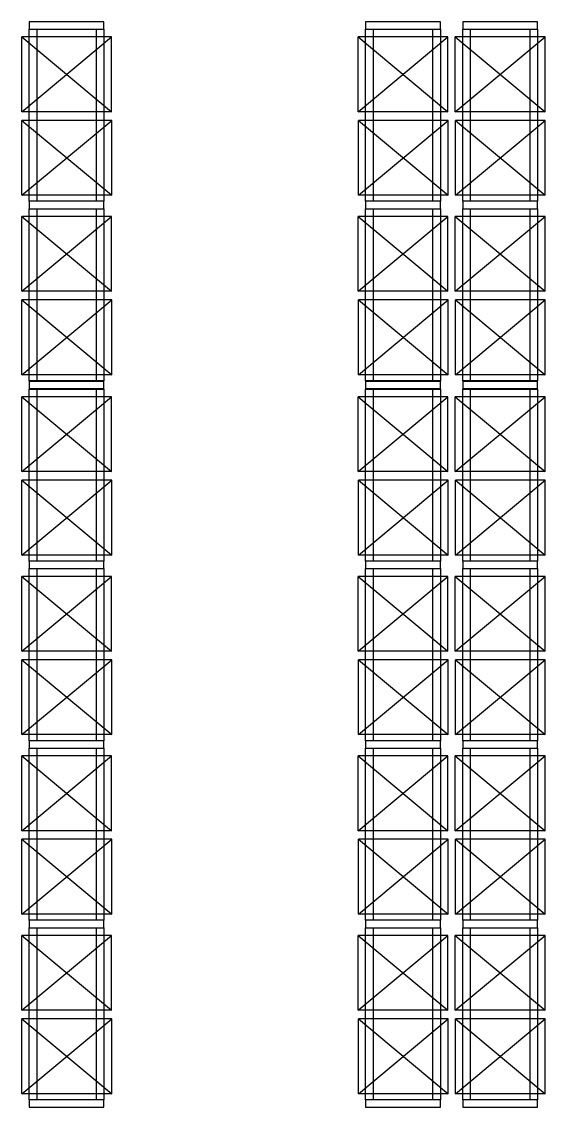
# Model space of a CAD drawing. Header units: millimetres. Extents: x 64 to 660, y 33 to 427.
# Drawn here: x 392.24 to 399.24, y 350.06 to 364.57 of the extents above; entities that cross this region are included whole.
import ezdxf

# ---------------------------------------------------------------- set-up
doc = ezdxf.new("R2010")
doc.units = ezdxf.units.MM
doc.layers.add('Equipamientos OCASA', color=10, linetype='Continuous')

msp = doc.modelspace()

# ---------------------------------------------------------------- linework, layer by layer
at = {"layer": 'Equipamientos OCASA', "color": 252}
for p, q in [((392.441, 364.567, 0), (392.341, 364.567, 0)), ((392.341, 364.567, 0), (392.341, 364.557, 0)), ((392.341, 364.567, 0), (392.341, 364.467, 0)), ((393.341, 364.567, 0), (392.341, 364.567, 0)), ((392.341, 364.567, 0), (392.341, 364.557, 0)), ((392.341, 364.567, 0), (392.341, 364.467, 0)), ((393.341, 364.567, 0), (392.341, 364.567, 0)), ((393.341, 364.567, 0), (393.241, 364.567, 0)), ((393.341, 364.467, 0), (393.341, 364.567, 0)), ((393.341, 364.467, 0), (393.341, 364.567, 0)), ((396.941, 364.567, 0), (396.841, 364.567, 0)), ((396.841, 364.567, 0), (396.841, 364.557, 0)), ((396.841, 364.567, 0), (396.841, 364.467, 0)), ((397.841, 364.567, 0), (396.841, 364.567, 0)), ((396.841, 364.567, 0), (396.841, 364.557, 0)), ((396.841, 364.567, 0), (396.841, 364.467, 0)), ((397.841, 364.567, 0), (396.841, 364.567, 0)), ((397.841, 364.567, 0), (397.741, 364.567, 0)), ((397.841, 364.467, 0), (397.841, 364.567, 0)), ((397.841, 364.467, 0), (397.841, 364.567, 0)), ((398.241, 364.567, 0), (398.141, 364.567, 0)), ((398.141, 364.567, 0), (398.141, 364.557, 0)), ((398.141, 364.567, 0), (398.141, 364.467, 0)), ((399.141, 364.567, 0), (398.141, 364.567, 0)), ((398.141, 364.567, 0), (398.141, 364.557, 0)), ((398.141, 364.567, 0), (398.141, 364.467, 0)), ((399.141, 364.567, 0), (398.141, 364.567, 0)), ((399.141, 364.567, 0), (399.041, 364.567, 0)), ((399.141, 364.467, 0), (399.141, 364.567, 0)), ((399.141, 364.467, 0), (399.141, 364.567, 0)), ((392.24, 363.364, 0), (392.24, 364.364, 0)), ((393.44, 364.364, 0), (392.24, 364.364, 0)), ((392.24, 364.364, 0), (393.44, 363.364, 0)), ((392.24, 363.364, 0), (393.44, 364.364, 0)), ((392.341, 364.467, 0), (393.341, 364.467, 0)), ((392.341, 364.467, 0), (393.341, 364.467, 0)), ((392.341, 364.467, 0), (392.441, 364.467, 0)), ((392.341, 362.167, 0), (392.341, 364.467, 0)), ((392.441, 364.467, 0), (392.441, 362.167, 0)), ((393.241, 364.467, 0), (393.341, 364.467, 0)), ((393.241, 362.167, 0), (393.241, 364.467, 0)), ((393.341, 364.467, 0), (393.341, 362.167, 0)), ((393.44, 363.364, 0), (393.44, 364.364, 0)), ((396.74, 363.364, 0), (396.74, 364.364, 0)), ((397.94, 364.364, 0), (396.74, 364.364, 0)), ((396.74, 364.364, 0), (397.94, 363.364, 0)), ((396.74, 363.364, 0), (397.94, 364.364, 0)), ((396.841, 364.467, 0), (397.841, 364.467, 0)), ((396.841, 364.467, 0), (397.841, 364.467, 0)), ((396.841, 364.467, 0), (396.941, 364.467, 0)), ((396.841, 362.167, 0), (396.841, 364.467, 0)), ((396.941, 364.467, 0), (396.941, 362.167, 0)), ((397.741, 364.467, 0), (397.841, 364.467, 0)), ((397.741, 362.167, 0), (397.741, 364.467, 0)), ((397.841, 364.467, 0), (397.841, 362.167, 0)), ((397.94, 363.364, 0), (397.94, 364.364, 0)), ((398.04, 363.364, 0), (398.04, 364.364, 0)), ((399.24, 364.364, 0), (398.04, 364.364, 0)), ((398.04, 364.364, 0), (399.24, 363.364, 0)), ((398.04, 363.364, 0), (399.24, 364.364, 0)), ((398.141, 364.467, 0), (399.141, 364.467, 0)), ((398.141, 364.467, 0), (399.141, 364.467, 0)), ((398.141, 364.467, 0), (398.241, 364.467, 0)), ((398.141, 362.167, 0), (398.141, 364.467, 0)), ((398.241, 364.467, 0), (398.241, 362.167, 0)), ((399.041, 364.467, 0), (399.141, 364.467, 0)), ((399.041, 362.167, 0), (399.041, 364.467, 0)), ((399.141, 364.467, 0), (399.141, 362.167, 0)), ((399.24, 363.364, 0), (399.24, 364.364, 0)), ((393.44, 363.364, 0), (392.24, 363.364, 0)), ((397.94, 363.364, 0), (396.74, 363.364, 0)), ((399.24, 363.364, 0), (398.04, 363.364, 0)), ((392.244, 362.249, 0), (392.244, 363.249, 0)), ((393.444, 363.249, 0), (392.244, 363.249, 0)), ((392.244, 363.249, 0), (393.444, 362.249, 0)), ((392.244, 362.249, 0), (393.444, 363.249, 0)), ((393.444, 362.249, 0), (393.444, 363.249, 0)), ((396.744, 362.249, 0), (396.744, 363.249, 0)), ((397.944, 363.249, 0), (396.744, 363.249, 0)), ((396.744, 363.249, 0), (397.944, 362.249, 0)), ((396.744, 362.249, 0), (397.944, 363.249, 0)), ((397.944, 362.249, 0), (397.944, 363.249, 0)), ((398.044, 362.249, 0), (398.044, 363.249, 0)), ((399.244, 363.249, 0), (398.044, 363.249, 0)), ((398.044, 363.249, 0), (399.244, 362.249, 0)), ((398.044, 362.249, 0), (399.244, 363.249, 0)), ((399.244, 362.249, 0), (399.244, 363.249, 0)), ((393.444, 362.249, 0), (392.244, 362.249, 0)), ((397.944, 362.249, 0), (396.744, 362.249, 0)), ((399.244, 362.249, 0), (398.044, 362.249, 0)), ((392.441, 362.167, 0), (392.341, 362.167, 0)), ((392.341, 362.167, 0), (392.341, 362.157, 0)), ((392.341, 362.167, 0), (392.341, 362.067, 0)), ((393.341, 362.167, 0), (392.341, 362.167, 0)), ((392.341, 362.167, 0), (392.341, 362.157, 0)), ((392.341, 362.167, 0), (392.341, 362.067, 0)), ((393.341, 362.167, 0), (392.341, 362.167, 0)), ((392.341, 362.067, 0), (393.341, 362.067, 0)), ((392.341, 362.067, 0), (393.341, 362.067, 0)), ((392.341, 362.067, 0), (392.441, 362.067, 0)), ((392.341, 359.767, 0), (392.341, 362.067, 0)), ((392.441, 362.067, 0), (392.441, 359.767, 0)), ((393.341, 362.167, 0), (393.241, 362.167, 0)), ((393.241, 362.067, 0), (393.341, 362.067, 0)), ((393.241, 359.767, 0), (393.241, 362.067, 0)), ((393.341, 362.067, 0), (393.341, 362.167, 0)), ((393.341, 362.067, 0), (393.341, 362.167, 0)), ((393.341, 362.067, 0), (393.341, 359.767, 0)), ((396.941, 362.167, 0), (396.841, 362.167, 0)), ((396.841, 362.167, 0), (396.841, 362.157, 0)), ((396.841, 362.167, 0), (396.841, 362.067, 0)), ((397.841, 362.167, 0), (396.841, 362.167, 0)), ((396.841, 362.167, 0), (396.841, 362.157, 0)), ((396.841, 362.167, 0), (396.841, 362.067, 0)), ((397.841, 362.167, 0), (396.841, 362.167, 0)), ((396.841, 362.067, 0), (397.841, 362.067, 0)), ((396.841, 362.067, 0), (397.841, 362.067, 0)), ((396.841, 362.067, 0), (396.941, 362.067, 0)), ((396.841, 359.767, 0), (396.841, 362.067, 0)), ((396.941, 362.067, 0), (396.941, 359.767, 0)), ((397.841, 362.167, 0), (397.741, 362.167, 0)), ((397.741, 362.067, 0), (397.841, 362.067, 0)), ((397.741, 359.767, 0), (397.741, 362.067, 0)), ((397.841, 362.067, 0), (397.841, 362.167, 0)), ((397.841, 362.067, 0), (397.841, 362.167, 0)), ((397.841, 362.067, 0), (397.841, 359.767, 0)), ((398.241, 362.167, 0), (398.141, 362.167, 0)), ((398.141, 362.167, 0), (398.141, 362.157, 0)), ((398.141, 362.167, 0), (398.141, 362.067, 0)), ((399.141, 362.167, 0), (398.141, 362.167, 0)), ((398.141, 362.167, 0), (398.141, 362.157, 0)), ((398.141, 362.167, 0), (398.141, 362.067, 0)), ((399.141, 362.167, 0), (398.141, 362.167, 0)), ((398.141, 362.067, 0), (399.141, 362.067, 0)), ((398.141, 362.067, 0), (399.141, 362.067, 0)), ((398.141, 362.067, 0), (398.241, 362.067, 0)), ((398.141, 359.767, 0), (398.141, 362.067, 0)), ((398.241, 362.067, 0), (398.241, 359.767, 0)), ((399.141, 362.167, 0), (399.041, 362.167, 0)), ((399.041, 362.067, 0), (399.141, 362.067, 0)), ((399.041, 359.767, 0), (399.041, 362.067, 0)), ((399.141, 362.067, 0), (399.141, 362.167, 0)), ((399.141, 362.067, 0), (399.141, 362.167, 0)), ((399.141, 362.067, 0), (399.141, 359.767, 0)), ((392.24, 360.964, 0), (392.24, 361.964, 0)), ((393.44, 361.964, 0), (392.24, 361.964, 0)), ((392.24, 361.964, 0), (393.44, 360.964, 0)), ((392.24, 360.964, 0), (393.44, 361.964, 0)), ((393.44, 360.964, 0), (393.44, 361.964, 0)), ((396.74, 360.964, 0), (396.74, 361.964, 0)), ((397.94, 361.964, 0), (396.74, 361.964, 0)), ((396.74, 361.964, 0), (397.94, 360.964, 0)), ((396.74, 360.964, 0), (397.94, 361.964, 0)), ((397.94, 360.964, 0), (397.94, 361.964, 0)), ((398.04, 360.964, 0), (398.04, 361.964, 0)), ((399.24, 361.964, 0), (398.04, 361.964, 0)), ((398.04, 361.964, 0), (399.24, 360.964, 0)), ((398.04, 360.964, 0), (399.24, 361.964, 0)), ((399.24, 360.964, 0), (399.24, 361.964, 0)), ((393.44, 360.964, 0), (392.24, 360.964, 0)), ((397.94, 360.964, 0), (396.74, 360.964, 0)), ((399.24, 360.964, 0), (398.04, 360.964, 0)), ((392.244, 359.849, 0), (392.244, 360.849, 0)), ((393.444, 360.849, 0), (392.244, 360.849, 0)), ((392.244, 360.849, 0), (393.444, 359.849, 0)), ((392.244, 359.849, 0), (393.444, 360.849, 0)), ((393.444, 359.849, 0), (393.444, 360.849, 0)), ((396.744, 359.849, 0), (396.744, 360.849, 0)), ((397.944, 360.849, 0), (396.744, 360.849, 0)), ((396.744, 360.849, 0), (397.944, 359.849, 0)), ((396.744, 359.849, 0), (397.944, 360.849, 0)), ((397.944, 359.849, 0), (397.944, 360.849, 0)), ((398.044, 359.849, 0), (398.044, 360.849, 0)), ((399.244, 360.849, 0), (398.044, 360.849, 0)), ((398.044, 360.849, 0), (399.244, 359.849, 0)), ((398.044, 359.849, 0), (399.244, 360.849, 0)), ((399.244, 359.849, 0), (399.244, 360.849, 0)), ((393.444, 359.849, 0), (392.244, 359.849, 0)), ((397.944, 359.849, 0), (396.744, 359.849, 0)), ((399.244, 359.849, 0), (398.044, 359.849, 0)), ((392.441, 359.767, 0), (392.341, 359.767, 0)), ((392.341, 359.767, 0), (392.341, 359.757, 0)), ((392.341, 359.767, 0), (392.341, 359.667, 0)), ((393.341, 359.767, 0), (392.341, 359.767, 0)), ((392.341, 359.757, 0), (392.341, 359.747, 0)), ((392.341, 359.757, 0), (392.341, 359.657, 0)), ((393.341, 359.757, 0), (392.341, 359.757, 0)), ((393.341, 359.767, 0), (393.241, 359.767, 0)), ((393.341, 359.667, 0), (393.341, 359.767, 0)), ((393.341, 359.657, 0), (393.341, 359.757, 0)), ((396.941, 359.767, 0), (396.841, 359.767, 0)), ((396.841, 359.767, 0), (396.841, 359.757, 0)), ((396.841, 359.767, 0), (396.841, 359.667, 0)), ((397.841, 359.767, 0), (396.841, 359.767, 0)), ((396.841, 359.757, 0), (396.841, 359.747, 0)), ((396.841, 359.757, 0), (396.841, 359.657, 0)), ((397.841, 359.757, 0), (396.841, 359.757, 0)), ((397.841, 359.767, 0), (397.741, 359.767, 0)), ((397.841, 359.667, 0), (397.841, 359.767, 0)), ((397.841, 359.657, 0), (397.841, 359.757, 0)), ((398.241, 359.767, 0), (398.141, 359.767, 0)), ((398.141, 359.767, 0), (398.141, 359.757, 0)), ((398.141, 359.767, 0), (398.141, 359.667, 0)), ((399.141, 359.767, 0), (398.141, 359.767, 0)), ((398.141, 359.757, 0), (398.141, 359.747, 0)), ((398.141, 359.757, 0), (398.141, 359.657, 0)), ((399.141, 359.757, 0), (398.141, 359.757, 0)), ((399.141, 359.767, 0), (399.041, 359.767, 0)), ((399.141, 359.667, 0), (399.141, 359.767, 0)), ((399.141, 359.657, 0), (399.141, 359.757, 0)), ((392.341, 359.667, 0), (393.341, 359.667, 0)), ((392.341, 359.657, 0), (393.341, 359.657, 0)), ((392.341, 359.657, 0), (392.441, 359.657, 0)), ((392.341, 357.357, 0), (392.341, 359.657, 0)), ((392.441, 359.657, 0), (392.441, 357.357, 0)), ((393.241, 359.657, 0), (393.341, 359.657, 0)), ((393.241, 357.357, 0), (393.241, 359.657, 0)), ((393.341, 359.657, 0), (393.341, 357.357, 0)), ((396.841, 359.667, 0), (397.841, 359.667, 0)), ((396.841, 359.657, 0), (397.841, 359.657, 0)), ((396.841, 359.657, 0), (396.941, 359.657, 0)), ((396.841, 357.357, 0), (396.841, 359.657, 0)), ((396.941, 359.657, 0), (396.941, 357.357, 0)), ((397.741, 359.657, 0), (397.841, 359.657, 0)), ((397.741, 357.357, 0), (397.741, 359.657, 0)), ((397.841, 359.657, 0), (397.841, 357.357, 0)), ((398.141, 359.667, 0), (399.141, 359.667, 0)), ((398.141, 359.657, 0), (399.141, 359.657, 0)), ((398.141, 359.657, 0), (398.241, 359.657, 0)), ((398.141, 357.357, 0), (398.141, 359.657, 0)), ((398.241, 359.657, 0), (398.241, 357.357, 0)), ((399.041, 359.657, 0), (399.141, 359.657, 0)), ((399.041, 357.357, 0), (399.041, 359.657, 0)), ((399.141, 359.657, 0), (399.141, 357.357, 0)), ((392.24, 358.554, 0), (392.24, 359.554, 0)), ((393.44, 359.554, 0), (392.24, 359.554, 0)), ((392.24, 359.554, 0), (393.44, 358.554, 0)), ((392.24, 358.554, 0), (393.44, 359.554, 0)), ((393.44, 358.554, 0), (393.44, 359.554, 0)), ((396.74, 358.554, 0), (396.74, 359.554, 0)), ((397.94, 359.554, 0), (396.74, 359.554, 0)), ((396.74, 359.554, 0), (397.94, 358.554, 0)), ((396.74, 358.554, 0), (397.94, 359.554, 0)), ((397.94, 358.554, 0), (397.94, 359.554, 0)), ((398.04, 358.554, 0), (398.04, 359.554, 0)), ((399.24, 359.554, 0), (398.04, 359.554, 0)), ((398.04, 359.554, 0), (399.24, 358.554, 0)), ((398.04, 358.554, 0), (399.24, 359.554, 0)), ((399.24, 358.554, 0), (399.24, 359.554, 0)), ((393.44, 358.554, 0), (392.24, 358.554, 0)), ((397.94, 358.554, 0), (396.74, 358.554, 0)), ((399.24, 358.554, 0), (398.04, 358.554, 0)), ((392.244, 357.439, 0), (392.244, 358.439, 0)), ((393.444, 358.439, 0), (392.244, 358.439, 0)), ((392.244, 358.439, 0), (393.444, 357.439, 0)), ((392.244, 357.439, 0), (393.444, 358.439, 0)), ((393.444, 357.439, 0), (393.444, 358.439, 0)), ((396.744, 357.439, 0), (396.744, 358.439, 0)), ((397.944, 358.439, 0), (396.744, 358.439, 0)), ((396.744, 358.439, 0), (397.944, 357.439, 0)), ((396.744, 357.439, 0), (397.944, 358.439, 0)), ((397.944, 357.439, 0), (397.944, 358.439, 0)), ((398.044, 357.439, 0), (398.044, 358.439, 0)), ((399.244, 358.439, 0), (398.044, 358.439, 0)), ((398.044, 358.439, 0), (399.244, 357.439, 0)), ((398.044, 357.439, 0), (399.244, 358.439, 0)), ((399.244, 357.439, 0), (399.244, 358.439, 0)), ((393.444, 357.439, 0), (392.244, 357.439, 0)), ((397.944, 357.439, 0), (396.744, 357.439, 0)), ((399.244, 357.439, 0), (398.044, 357.439, 0)), ((392.441, 357.357, 0), (392.341, 357.357, 0)), ((392.341, 357.357, 0), (392.341, 357.347, 0)), ((392.341, 357.357, 0), (392.341, 357.257, 0)), ((393.341, 357.357, 0), (392.341, 357.357, 0)), ((392.341, 357.357, 0), (392.341, 357.347, 0)), ((392.341, 357.357, 0), (392.341, 357.257, 0)), ((393.341, 357.357, 0), (392.341, 357.357, 0)), ((392.341, 357.257, 0), (393.341, 357.257, 0)), ((392.341, 357.257, 0), (393.341, 357.257, 0)), ((392.341, 357.257, 0), (392.441, 357.257, 0)), ((392.341, 354.957, 0), (392.341, 357.257, 0)), ((392.441, 357.257, 0), (392.441, 354.957, 0)), ((393.341, 357.357, 0), (393.241, 357.357, 0)), ((393.241, 357.257, 0), (393.341, 357.257, 0)), ((393.241, 354.957, 0), (393.241, 357.257, 0)), ((393.341, 357.257, 0), (393.341, 357.357, 0)), ((393.341, 357.257, 0), (393.341, 357.357, 0)), ((393.341, 357.257, 0), (393.341, 354.957, 0)), ((396.941, 357.357, 0), (396.841, 357.357, 0)), ((396.841, 357.357, 0), (396.841, 357.347, 0)), ((396.841, 357.357, 0), (396.841, 357.257, 0)), ((397.841, 357.357, 0), (396.841, 357.357, 0)), ((396.841, 357.357, 0), (396.841, 357.347, 0)), ((396.841, 357.357, 0), (396.841, 357.257, 0)), ((397.841, 357.357, 0), (396.841, 357.357, 0)), ((396.841, 357.257, 0), (397.841, 357.257, 0)), ((396.841, 357.257, 0), (397.841, 357.257, 0)), ((396.841, 357.257, 0), (396.941, 357.257, 0)), ((396.841, 354.957, 0), (396.841, 357.257, 0)), ((396.941, 357.257, 0), (396.941, 354.957, 0)), ((397.841, 357.357, 0), (397.741, 357.357, 0)), ((397.741, 357.257, 0), (397.841, 357.257, 0)), ((397.741, 354.957, 0), (397.741, 357.257, 0)), ((397.841, 357.257, 0), (397.841, 357.357, 0)), ((397.841, 357.257, 0), (397.841, 357.357, 0)), ((397.841, 357.257, 0), (397.841, 354.957, 0)), ((398.241, 357.357, 0), (398.141, 357.357, 0)), ((398.141, 357.357, 0), (398.141, 357.347, 0)), ((398.141, 357.357, 0), (398.141, 357.257, 0)), ((399.141, 357.357, 0), (398.141, 357.357, 0)), ((398.141, 357.357, 0), (398.141, 357.347, 0)), ((398.141, 357.357, 0), (398.141, 357.257, 0)), ((399.141, 357.357, 0), (398.141, 357.357, 0)), ((398.141, 357.257, 0), (399.141, 357.257, 0)), ((398.141, 357.257, 0), (399.141, 357.257, 0)), ((398.141, 357.257, 0), (398.241, 357.257, 0)), ((398.141, 354.957, 0), (398.141, 357.257, 0)), ((398.241, 357.257, 0), (398.241, 354.957, 0)), ((399.141, 357.357, 0), (399.041, 357.357, 0)), ((399.041, 357.257, 0), (399.141, 357.257, 0)), ((399.041, 354.957, 0), (399.041, 357.257, 0)), ((399.141, 357.257, 0), (399.141, 357.357, 0)), ((399.141, 357.257, 0), (399.141, 357.357, 0)), ((399.141, 357.257, 0), (399.141, 354.957, 0)), ((392.24, 356.154, 0), (392.24, 357.154, 0)), ((393.44, 357.154, 0), (392.24, 357.154, 0)), ((392.24, 357.154, 0), (393.44, 356.154, 0)), ((392.24, 356.154, 0), (393.44, 357.154, 0)), ((393.44, 356.154, 0), (393.44, 357.154, 0)), ((396.74, 356.154, 0), (396.74, 357.154, 0)), ((397.94, 357.154, 0), (396.74, 357.154, 0)), ((396.74, 357.154, 0), (397.94, 356.154, 0)), ((396.74, 356.154, 0), (397.94, 357.154, 0)), ((397.94, 356.154, 0), (397.94, 357.154, 0)), ((398.04, 356.154, 0), (398.04, 357.154, 0)), ((399.24, 357.154, 0), (398.04, 357.154, 0)), ((398.04, 357.154, 0), (399.24, 356.154, 0)), ((398.04, 356.154, 0), (399.24, 357.154, 0)), ((399.24, 356.154, 0), (399.24, 357.154, 0)), ((393.44, 356.154, 0), (392.24, 356.154, 0)), ((397.94, 356.154, 0), (396.74, 356.154, 0)), ((399.24, 356.154, 0), (398.04, 356.154, 0)), ((392.244, 355.039, 0), (392.244, 356.039, 0)), ((393.444, 356.039, 0), (392.244, 356.039, 0)), ((392.244, 356.039, 0), (393.444, 355.039, 0)), ((392.244, 355.039, 0), (393.444, 356.039, 0)), ((393.444, 355.039, 0), (393.444, 356.039, 0)), ((396.744, 355.039, 0), (396.744, 356.039, 0)), ((397.944, 356.039, 0), (396.744, 356.039, 0)), ((396.744, 356.039, 0), (397.944, 355.039, 0)), ((396.744, 355.039, 0), (397.944, 356.039, 0)), ((397.944, 355.039, 0), (397.944, 356.039, 0)), ((398.044, 355.039, 0), (398.044, 356.039, 0)), ((399.244, 356.039, 0), (398.044, 356.039, 0)), ((398.044, 356.039, 0), (399.244, 355.039, 0)), ((398.044, 355.039, 0), (399.244, 356.039, 0)), ((399.244, 355.039, 0), (399.244, 356.039, 0)), ((393.444, 355.039, 0), (392.244, 355.039, 0)), ((392.441, 354.957, 0), (392.341, 354.957, 0)), ((392.341, 354.957, 0), (392.341, 354.947, 0)), ((392.341, 354.957, 0), (392.341, 354.857, 0)), ((393.341, 354.957, 0), (392.341, 354.957, 0)), ((392.341, 354.957, 0), (392.341, 354.947, 0)), ((392.341, 354.957, 0), (392.341, 354.857, 0)), ((393.341, 354.957, 0), (392.341, 354.957, 0)), ((393.341, 354.957, 0), (393.241, 354.957, 0)), ((393.341, 354.857, 0), (393.341, 354.957, 0)), ((393.341, 354.857, 0), (393.341, 354.957, 0)), ((397.944, 355.039, 0), (396.744, 355.039, 0)), ((396.941, 354.957, 0), (396.841, 354.957, 0)), ((396.841, 354.957, 0), (396.841, 354.947, 0)), ((396.841, 354.957, 0), (396.841, 354.857, 0)), ((397.841, 354.957, 0), (396.841, 354.957, 0)), ((396.841, 354.957, 0), (396.841, 354.947, 0)), ((396.841, 354.957, 0), (396.841, 354.857, 0)), ((397.841, 354.957, 0), (396.841, 354.957, 0)), ((397.841, 354.957, 0), (397.741, 354.957, 0)), ((397.841, 354.857, 0), (397.841, 354.957, 0)), ((397.841, 354.857, 0), (397.841, 354.957, 0)), ((399.244, 355.039, 0), (398.044, 355.039, 0)), ((398.241, 354.957, 0), (398.141, 354.957, 0)), ((398.141, 354.957, 0), (398.141, 354.947, 0)), ((398.141, 354.957, 0), (398.141, 354.857, 0)), ((399.141, 354.957, 0), (398.141, 354.957, 0)), ((398.141, 354.957, 0), (398.141, 354.947, 0)), ((398.141, 354.957, 0), (398.141, 354.857, 0)), ((399.141, 354.957, 0), (398.141, 354.957, 0)), ((399.141, 354.957, 0), (399.041, 354.957, 0)), ((399.141, 354.857, 0), (399.141, 354.957, 0)), ((399.141, 354.857, 0), (399.141, 354.957, 0)), ((392.341, 354.857, 0), (393.341, 354.857, 0)), ((392.341, 354.857, 0), (393.341, 354.857, 0)), ((392.341, 354.857, 0), (392.441, 354.857, 0)), ((392.341, 352.557, 0), (392.341, 354.857, 0)), ((392.441, 354.857, 0), (392.441, 352.557, 0)), ((393.241, 354.857, 0), (393.341, 354.857, 0)), ((393.241, 352.557, 0), (393.241, 354.857, 0)), ((393.341, 354.857, 0), (393.341, 352.557, 0)), ((396.841, 354.857, 0), (397.841, 354.857, 0)), ((396.841, 354.857, 0), (397.841, 354.857, 0)), ((396.841, 354.857, 0), (396.941, 354.857, 0)), ((396.841, 352.557, 0), (396.841, 354.857, 0)), ((396.941, 354.857, 0), (396.941, 352.557, 0)), ((397.741, 354.857, 0), (397.841, 354.857, 0)), ((397.741, 352.557, 0), (397.741, 354.857, 0)), ((397.841, 354.857, 0), (397.841, 352.557, 0)), ((398.141, 354.857, 0), (399.141, 354.857, 0)), ((398.141, 354.857, 0), (399.141, 354.857, 0)), ((398.141, 354.857, 0), (398.241, 354.857, 0)), ((398.141, 352.557, 0), (398.141, 354.857, 0)), ((398.241, 354.857, 0), (398.241, 352.557, 0)), ((399.041, 354.857, 0), (399.141, 354.857, 0)), ((399.041, 352.557, 0), (399.041, 354.857, 0)), ((399.141, 354.857, 0), (399.141, 352.557, 0)), ((392.24, 353.754, 0), (392.24, 354.754, 0)), ((393.44, 354.754, 0), (392.24, 354.754, 0)), ((392.24, 354.754, 0), (393.44, 353.754, 0)), ((392.24, 353.754, 0), (393.44, 354.754, 0)), ((393.44, 353.754, 0), (393.44, 354.754, 0)), ((396.74, 353.754, 0), (396.74, 354.754, 0)), ((397.94, 354.754, 0), (396.74, 354.754, 0)), ((396.74, 354.754, 0), (397.94, 353.754, 0)), ((396.74, 353.754, 0), (397.94, 354.754, 0)), ((397.94, 353.754, 0), (397.94, 354.754, 0)), ((398.04, 353.754, 0), (398.04, 354.754, 0)), ((399.24, 354.754, 0), (398.04, 354.754, 0)), ((398.04, 354.754, 0), (399.24, 353.754, 0)), ((398.04, 353.754, 0), (399.24, 354.754, 0)), ((399.24, 353.754, 0), (399.24, 354.754, 0)), ((393.44, 353.754, 0), (392.24, 353.754, 0)), ((392.244, 352.639, 0), (392.244, 353.639, 0)), ((393.444, 353.639, 0), (392.244, 353.639, 0)), ((392.244, 353.639, 0), (393.444, 352.639, 0)), ((392.244, 352.639, 0), (393.444, 353.639, 0)), ((393.444, 352.639, 0), (393.444, 353.639, 0)), ((397.94, 353.754, 0), (396.74, 353.754, 0)), ((396.744, 352.639, 0), (396.744, 353.639, 0)), ((397.944, 353.639, 0), (396.744, 353.639, 0)), ((396.744, 353.639, 0), (397.944, 352.639, 0)), ((396.744, 352.639, 0), (397.944, 353.639, 0)), ((397.944, 352.639, 0), (397.944, 353.639, 0)), ((399.24, 353.754, 0), (398.04, 353.754, 0)), ((398.044, 352.639, 0), (398.044, 353.639, 0)), ((399.244, 353.639, 0), (398.044, 353.639, 0)), ((398.044, 353.639, 0), (399.244, 352.639, 0)), ((398.044, 352.639, 0), (399.244, 353.639, 0)), ((399.244, 352.639, 0), (399.244, 353.639, 0)), ((393.444, 352.639, 0), (392.244, 352.639, 0)), ((397.944, 352.639, 0), (396.744, 352.639, 0)), ((399.244, 352.639, 0), (398.044, 352.639, 0)), ((392.441, 352.557, 0), (392.341, 352.557, 0)), ((392.341, 352.557, 0), (392.341, 352.547, 0)), ((392.341, 352.557, 0), (392.341, 352.457, 0)), ((393.341, 352.557, 0), (392.341, 352.557, 0)), ((392.341, 352.557, 0), (392.341, 352.547, 0)), ((392.341, 352.557, 0), (392.341, 352.457, 0)), ((393.341, 352.557, 0), (392.341, 352.557, 0)), ((392.341, 352.457, 0), (393.341, 352.457, 0)), ((392.341, 352.457, 0), (393.341, 352.457, 0)), ((392.341, 352.457, 0), (392.441, 352.457, 0)), ((392.341, 350.157, 0), (392.341, 352.457, 0)), ((392.441, 352.457, 0), (392.441, 350.157, 0)), ((393.341, 352.557, 0), (393.241, 352.557, 0)), ((393.241, 352.457, 0), (393.341, 352.457, 0)), ((393.241, 350.157, 0), (393.241, 352.457, 0)), ((393.341, 352.457, 0), (393.341, 352.557, 0)), ((393.341, 352.457, 0), (393.341, 352.557, 0)), ((393.341, 352.457, 0), (393.341, 350.157, 0)), ((396.941, 352.557, 0), (396.841, 352.557, 0)), ((396.841, 352.557, 0), (396.841, 352.547, 0)), ((396.841, 352.557, 0), (396.841, 352.457, 0)), ((397.841, 352.557, 0), (396.841, 352.557, 0)), ((396.841, 352.557, 0), (396.841, 352.547, 0)), ((396.841, 352.557, 0), (396.841, 352.457, 0)), ((397.841, 352.557, 0), (396.841, 352.557, 0)), ((396.841, 352.457, 0), (397.841, 352.457, 0)), ((396.841, 352.457, 0), (397.841, 352.457, 0)), ((396.841, 352.457, 0), (396.941, 352.457, 0)), ((396.841, 350.157, 0), (396.841, 352.457, 0)), ((396.941, 352.457, 0), (396.941, 350.157, 0)), ((397.841, 352.557, 0), (397.741, 352.557, 0)), ((397.741, 352.457, 0), (397.841, 352.457, 0)), ((397.741, 350.157, 0), (397.741, 352.457, 0)), ((397.841, 352.457, 0), (397.841, 352.557, 0)), ((397.841, 352.457, 0), (397.841, 352.557, 0)), ((397.841, 352.457, 0), (397.841, 350.157, 0)), ((398.241, 352.557, 0), (398.141, 352.557, 0)), ((398.141, 352.557, 0), (398.141, 352.547, 0)), ((398.141, 352.557, 0), (398.141, 352.457, 0)), ((399.141, 352.557, 0), (398.141, 352.557, 0)), ((398.141, 352.557, 0), (398.141, 352.547, 0)), ((398.141, 352.557, 0), (398.141, 352.457, 0)), ((399.141, 352.557, 0), (398.141, 352.557, 0)), ((398.141, 352.457, 0), (399.141, 352.457, 0)), ((398.141, 352.457, 0), (399.141, 352.457, 0)), ((398.141, 352.457, 0), (398.241, 352.457, 0)), ((398.141, 350.157, 0), (398.141, 352.457, 0)), ((398.241, 352.457, 0), (398.241, 350.157, 0)), ((399.141, 352.557, 0), (399.041, 352.557, 0)), ((399.041, 352.457, 0), (399.141, 352.457, 0)), ((399.041, 350.157, 0), (399.041, 352.457, 0)), ((399.141, 352.457, 0), (399.141, 352.557, 0)), ((399.141, 352.457, 0), (399.141, 352.557, 0)), ((399.141, 352.457, 0), (399.141, 350.157, 0)), ((392.24, 351.354, 0), (392.24, 352.354, 0)), ((393.44, 352.354, 0), (392.24, 352.354, 0)), ((392.24, 352.354, 0), (393.44, 351.354, 0)), ((392.24, 351.354, 0), (393.44, 352.354, 0)), ((393.44, 351.354, 0), (393.44, 352.354, 0)), ((396.74, 351.354, 0), (396.74, 352.354, 0)), ((397.94, 352.354, 0), (396.74, 352.354, 0)), ((396.74, 352.354, 0), (397.94, 351.354, 0)), ((396.74, 351.354, 0), (397.94, 352.354, 0)), ((397.94, 351.354, 0), (397.94, 352.354, 0)), ((398.04, 351.354, 0), (398.04, 352.354, 0)), ((399.24, 352.354, 0), (398.04, 352.354, 0)), ((398.04, 352.354, 0), (399.24, 351.354, 0)), ((398.04, 351.354, 0), (399.24, 352.354, 0)), ((399.24, 351.354, 0), (399.24, 352.354, 0)), ((393.44, 351.354, 0), (392.24, 351.354, 0)), ((397.94, 351.354, 0), (396.74, 351.354, 0)), ((399.24, 351.354, 0), (398.04, 351.354, 0)), ((392.244, 350.239, 0), (392.244, 351.239, 0)), ((393.444, 351.239, 0), (392.244, 351.239, 0)), ((392.244, 351.239, 0), (393.444, 350.239, 0)), ((392.244, 350.239, 0), (393.444, 351.239, 0)), ((393.444, 350.239, 0), (393.444, 351.239, 0)), ((396.744, 350.239, 0), (396.744, 351.239, 0)), ((397.944, 351.239, 0), (396.744, 351.239, 0)), ((396.744, 351.239, 0), (397.944, 350.239, 0)), ((396.744, 350.239, 0), (397.944, 351.239, 0)), ((397.944, 350.239, 0), (397.944, 351.239, 0)), ((398.044, 350.239, 0), (398.044, 351.239, 0)), ((399.244, 351.239, 0), (398.044, 351.239, 0)), ((398.044, 351.239, 0), (399.244, 350.239, 0)), ((398.044, 350.239, 0), (399.244, 351.239, 0)), ((399.244, 350.239, 0), (399.244, 351.239, 0)), ((393.444, 350.239, 0), (392.244, 350.239, 0)), ((392.441, 350.157, 0), (392.341, 350.157, 0)), ((392.341, 350.157, 0), (392.341, 350.147, 0)), ((392.341, 350.157, 0), (392.341, 350.057, 0)), ((393.341, 350.157, 0), (392.341, 350.157, 0)), ((393.341, 350.157, 0), (393.241, 350.157, 0)), ((393.341, 350.057, 0), (393.341, 350.157, 0)), ((397.944, 350.239, 0), (396.744, 350.239, 0)), ((396.941, 350.157, 0), (396.841, 350.157, 0)), ((396.841, 350.157, 0), (396.841, 350.147, 0)), ((396.841, 350.157, 0), (396.841, 350.057, 0)), ((397.841, 350.157, 0), (396.841, 350.157, 0)), ((397.841, 350.157, 0), (397.741, 350.157, 0)), ((397.841, 350.057, 0), (397.841, 350.157, 0)), ((399.244, 350.239, 0), (398.044, 350.239, 0)), ((398.241, 350.157, 0), (398.141, 350.157, 0)), ((398.141, 350.157, 0), (398.141, 350.147, 0)), ((398.141, 350.157, 0), (398.141, 350.057, 0)), ((399.141, 350.157, 0), (398.141, 350.157, 0)), ((399.141, 350.157, 0), (399.041, 350.157, 0)), ((399.141, 350.057, 0), (399.141, 350.157, 0)), ((392.341, 350.057, 0), (393.341, 350.057, 0)), ((392.341, 350.057, 0), (393.341, 350.057, 0)), ((392.341, 350.057, 0), (393.341, 350.057, 0)), ((392.341, 350.057, 0), (392.441, 350.057, 0)), ((393.241, 350.057, 0), (393.341, 350.057, 0)), ((396.841, 350.057, 0), (397.841, 350.057, 0)), ((396.841, 350.057, 0), (397.841, 350.057, 0)), ((396.841, 350.057, 0), (397.841, 350.057, 0)), ((396.841, 350.057, 0), (396.941, 350.057, 0)), ((397.741, 350.057, 0), (397.841, 350.057, 0)), ((398.141, 350.057, 0), (399.141, 350.057, 0)), ((398.141, 350.057, 0), (399.141, 350.057, 0)), ((398.141, 350.057, 0), (399.141, 350.057, 0)), ((398.141, 350.057, 0), (398.241, 350.057, 0)), ((399.041, 350.057, 0), (399.141, 350.057, 0))]:
    msp.add_line(p, q, dxfattribs=at)
at = {"layer": 'Equipamientos OCASA', "color": 252, "elevation": 0}
for points in [[(392.341, 364.567), (392.341, 364.467), (393.341, 364.467), (393.341, 364.567)], [(392.341, 364.567), (392.341, 364.467), (393.341, 364.467), (393.341, 364.567)], [(396.841, 364.567), (396.841, 364.467), (397.841, 364.467), (397.841, 364.567)], [(396.841, 364.567), (396.841, 364.467), (397.841, 364.467), (397.841, 364.567)], [(398.141, 364.567), (398.141, 364.467), (399.141, 364.467), (399.141, 364.567)], [(398.141, 364.567), (398.141, 364.467), (399.141, 364.467), (399.141, 364.567)], [(392.341, 362.167), (392.341, 362.067), (393.341, 362.067), (393.341, 362.167)], [(392.341, 362.167), (392.341, 362.067), (393.341, 362.067), (393.341, 362.167)], [(396.841, 362.167), (396.841, 362.067), (397.841, 362.067), (397.841, 362.167)], [(396.841, 362.167), (396.841, 362.067), (397.841, 362.067), (397.841, 362.167)], [(398.141, 362.167), (398.141, 362.067), (399.141, 362.067), (399.141, 362.167)], [(398.141, 362.167), (398.141, 362.067), (399.141, 362.067), (399.141, 362.167)], [(392.341, 359.757), (392.341, 359.657), (393.341, 359.657), (393.341, 359.757)], [(392.341, 359.757), (392.341, 359.657), (393.341, 359.657), (393.341, 359.757)], [(396.841, 359.757), (396.841, 359.657), (397.841, 359.657), (397.841, 359.757)], [(396.841, 359.757), (396.841, 359.657), (397.841, 359.657), (397.841, 359.757)], [(398.141, 359.757), (398.141, 359.657), (399.141, 359.657), (399.141, 359.757)], [(398.141, 359.757), (398.141, 359.657), (399.141, 359.657), (399.141, 359.757)], [(392.341, 357.357), (392.341, 357.257), (393.341, 357.257), (393.341, 357.357)], [(392.341, 357.357), (392.341, 357.257), (393.341, 357.257), (393.341, 357.357)], [(396.841, 357.357), (396.841, 357.257), (397.841, 357.257), (397.841, 357.357)], [(396.841, 357.357), (396.841, 357.257), (397.841, 357.257), (397.841, 357.357)], [(398.141, 357.357), (398.141, 357.257), (399.141, 357.257), (399.141, 357.357)], [(398.141, 357.357), (398.141, 357.257), (399.141, 357.257), (399.141, 357.357)], [(392.341, 354.957), (392.341, 354.857), (393.341, 354.857), (393.341, 354.957)], [(392.341, 354.957), (392.341, 354.857), (393.341, 354.857), (393.341, 354.957)], [(396.841, 354.957), (396.841, 354.857), (397.841, 354.857), (397.841, 354.957)], [(396.841, 354.957), (396.841, 354.857), (397.841, 354.857), (397.841, 354.957)], [(398.141, 354.957), (398.141, 354.857), (399.141, 354.857), (399.141, 354.957)], [(398.141, 354.957), (398.141, 354.857), (399.141, 354.857), (399.141, 354.957)], [(392.341, 352.557), (392.341, 352.457), (393.341, 352.457), (393.341, 352.557)], [(392.341, 352.557), (392.341, 352.457), (393.341, 352.457), (393.341, 352.557)], [(396.841, 352.557), (396.841, 352.457), (397.841, 352.457), (397.841, 352.557)], [(396.841, 352.557), (396.841, 352.457), (397.841, 352.457), (397.841, 352.557)], [(398.141, 352.557), (398.141, 352.457), (399.141, 352.457), (399.141, 352.557)], [(398.141, 352.557), (398.141, 352.457), (399.141, 352.457), (399.141, 352.557)]]:
    msp.add_lwpolyline(points, close=True, dxfattribs=at)

doc.saveas('drawing.dxf')
